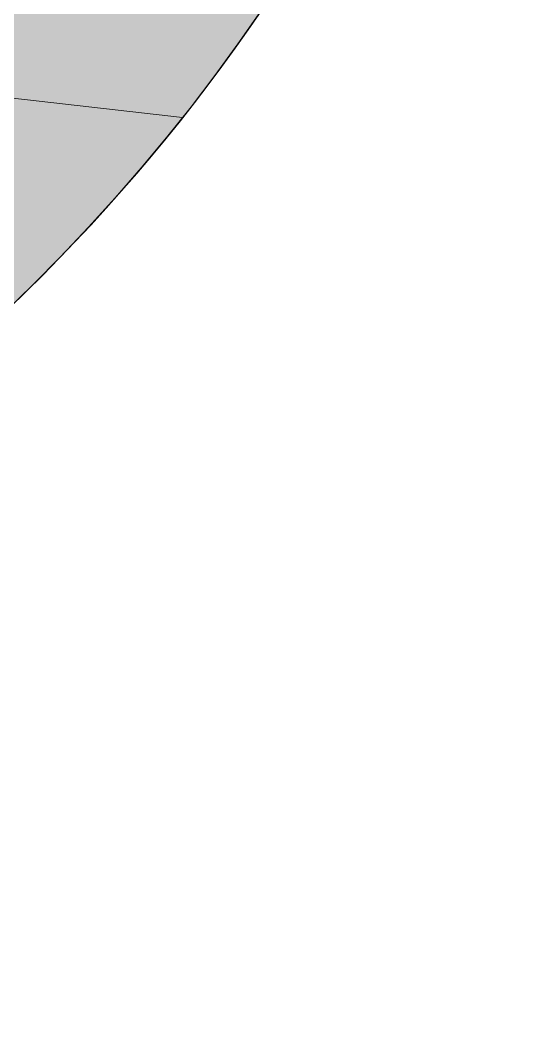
# Model space of a CAD drawing. Extents: x -2876908 to 633791, y -1383861 to 872234.
# Drawn here: x -697813 to -697086, y -1061288 to -1059803 of the extents above; entities that cross this region are included whole.
import ezdxf
from ezdxf.enums import TextEntityAlignment as Align

# ---------------------------------------------------------------- set-up
doc = ezdxf.new("R2010")
doc.units = 0
doc.header["$LTSCALE"] = 5
doc.header["$MEASUREMENT"] = 0
doc.layers.get('0').update_dxf_attribs({"linetype": 'CONTINUOUS', "lineweight": 25})
doc.layers.add('HFZT', color=5, linetype='CONTINUOUS', lineweight=15)
doc.styles.add('TSSD_NORM', font='tssdeng.shx', dxfattribs={"width": 0.7, "bigfont": 'hztxt.shx'})

# ---------------------------------------------------------------- blocks, each defined once
blk = doc.blocks.new('dfgdfger')
at = {"layer": 'HFZT'}
h = blk.add_hatch(color=5, dxfattribs=at)
edge = h.paths.add_edge_path()
edge.add_ellipse((447317.09, 387546.48), major_axis=(-2135.7, 0), ratio=0.7995231, start_angle=507.67831, end_angle=517.43199)
edge.add_line((449289.26, 386891.16), (448783.42, 387029.33))
edge.add_ellipse((447317.09, 387546.48), major_axis=(-1555.61, 0), ratio=0.9956325, start_angle=146.51121, end_angle=160.4945, ccw=False)
edge.add_line((448614.46, 386691.88), (449121.89, 386633.5))
edge = h.paths.add_edge_path()
edge.add_line((448614.46, 386691.88), (448597.94, 386667.53))
edge.add_line((448597.94, 386667.53), (448868.96, 386373.35))
edge.add_ellipse((447317.09, 387546.48), major_axis=(-2135.7, 0), ratio=0.7995231, start_angle=496.60478, end_angle=507.67831)
edge.add_line((449121.89, 386633.5), (448614.46, 386691.88))
edge = h.paths.add_edge_path()
edge.add_ellipse((447317.09, 387546.48), major_axis=(-1555.61, 0), ratio=0.9956325, start_angle=141.63905, end_angle=145.42381, ccw=False)
edge.add_line((448536.87, 386585.27), (448463.22, 386499.26))
edge.add_ellipse((447317.09, 387546.48), major_axis=(-1555.61, 0), ratio=0.9956325, start_angle=119.84597, end_angle=137.45686, ccw=False)
edge.add_line((448091.27, 386203.09), (448221.1, 385999.45))
edge.add_ellipse((447317.09, 387546.48), major_axis=(-2135.7, 0), ratio=0.7995231, start_angle=475.04186, end_angle=496.60478)
edge.add_line((448868.96, 386373.35), (448597.94, 386667.53))
at = {"layer": 'HFZT', "color": 5}
blk.add_line((448614.46, 386691.88), (449121.89, 386633.5), dxfattribs=at)
for start_param, end_param in [(3.922662, 9.030892), (3.922662, 9.030892), (3.922662, 9.030892), (3.922662, 9.030892), (3.922662, 9.030892), (3.922662, 9.030892), (3.922662, 9.030892), (3.922662, 9.030892), (3.922662, 9.030892), (3.265865, 9.300506), (3.265865, 9.300506), (3.265865, 9.300506), (3.265865, 9.300506), (3.265865, 9.300506), (3.265865, 9.300506)]:
    blk.add_ellipse((447317.09, 387546.48), major_axis=(-2135.7, 0), ratio=0.799523, start_param=start_param, end_param=end_param, dxfattribs=at)
blk = doc.blocks.new('施工设计图框')
at = {"layer": 'HFZT', "color": 2, "xscale": 0.003117434214800596, "yscale": 0.003117434214800596, "zscale": 0.003117434214800596}
blk.add_blockref('dfgdfger', (-1505.5998, -1175.924), dxfattribs=at)
at = {"layer": 'HFZT', "color": 2, "style": 'TSSD_NORM', "width": 0.7}
for tag, height, p in [('比例尺', 2.5, (7.2478, 17.5)), ('日期', 2.5, (7.2478, 3.5)), ('图号', 2.5, (-20.4898, 3.5)), ('图名', 4, (-76.2419, 0.75))]:
    blk.add_attdef(tag, text='', height=height, dxfattribs=at).set_placement(p, align=Align.MIDDLE)

msp = doc.modelspace()

# ---------------------------------------------------------------- block references
at = {"xscale": 500, "yscale": 500, "zscale": 500}
msp.add_blockref('施工设计图框', (-644829.8, -1074635.792), dxfattribs=at)

doc.saveas('drawing.dxf')
